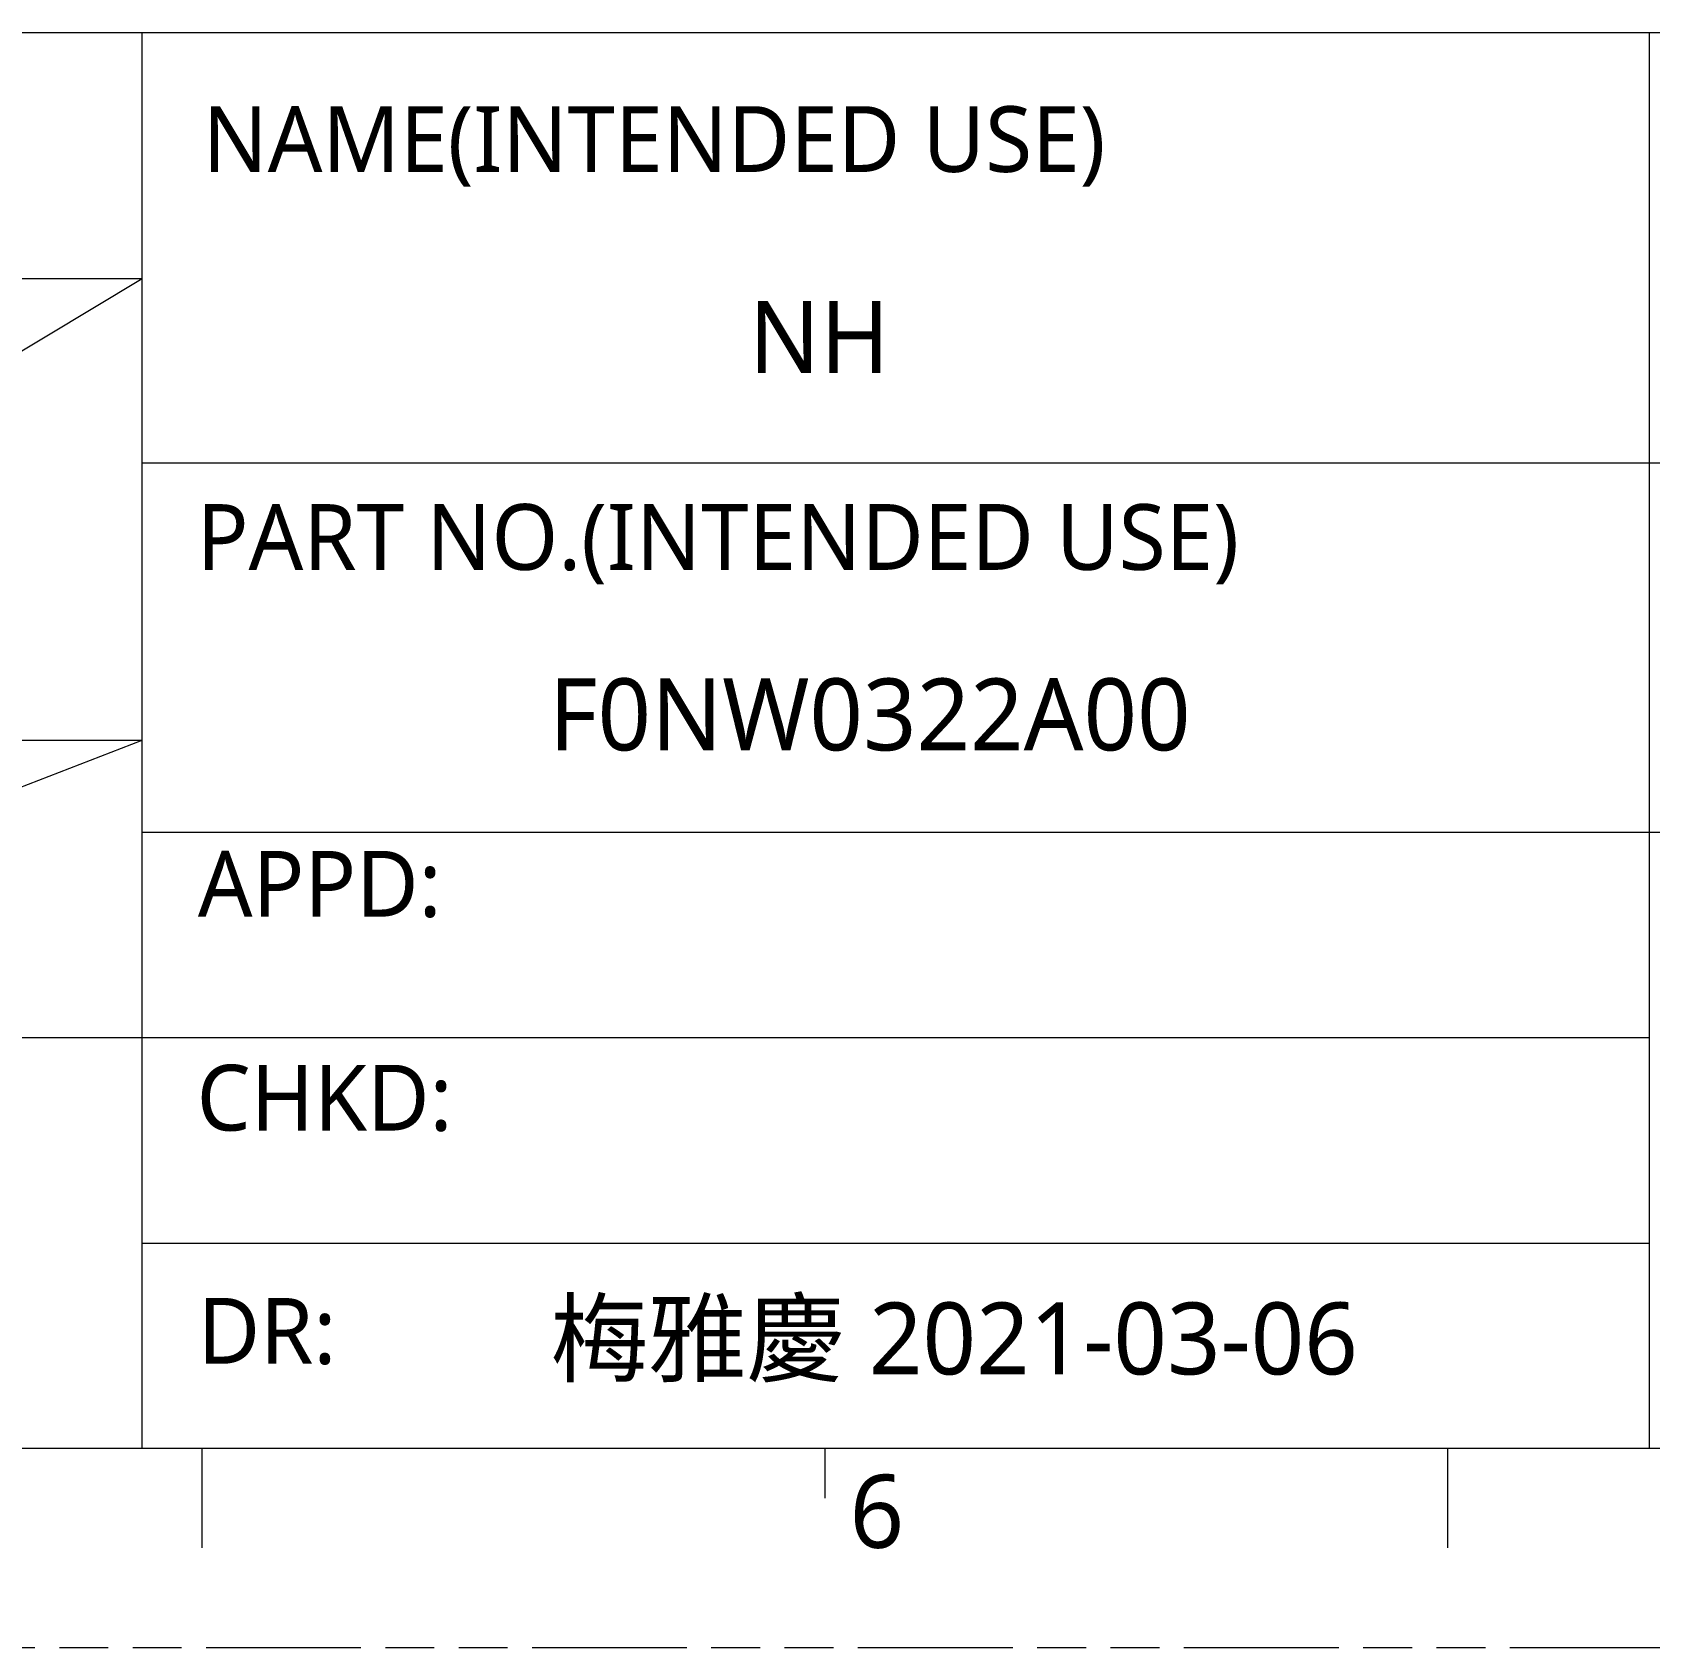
# Model space of a CAD drawing. Extents: x 726 to 4465, y 139 to 737.
# Drawn here: x 4227.7 to 4326.9, y 294 to 393.1 of the extents above; entities that cross this region are included whole.
import ezdxf

# ---------------------------------------------------------------- set-up
doc = ezdxf.new("R2010")
doc.units = 0
doc.linetypes.add('PHANTOM', pattern=[29.5, 9.5, -1.5, 3, -1.5, 3, -1.5, 9.5])
doc.layers.get('0').update_dxf_attribs({"lineweight": 5})
doc.layers.add('0PAPERF', color=2, linetype='PHANTOM', lineweight=5, plot=False)
doc.layers.add('DIM', color=3, linetype='Continuous', lineweight=5)
doc.styles.get("Standard").update_dxf_attribs({"font": 'txt.shx'})

msp = doc.modelspace()

# ---------------------------------------------------------------- linework, layer by layer
at = {"color": 0}
for p, q in [((4096.58, 393.12), (4445.84, 393.12)), ((4234.396, 306.277), (4234.396, 393.12)), ((4096.58, 378.017), (4234.396, 378.017)), ((4187.199, 349.699), (4234.396, 378.017)), ((4445.84, 366.69), (4234.396, 366.69)), ((4187.199, 349.699), (4234.396, 349.699)), ((4187.199, 331.449), (4234.396, 349.699)), ((4445.84, 344.035), (4234.396, 344.035)), ((4326.903, 331.449), (4187.199, 331.449)), ((4234.396, 318.862), (4326.903, 318.862))]:
    msp.add_line(p, q, dxfattribs=at)
at = {"color": 0, "lineweight": 0}
msp.add_line((4326.899, 306.279), (4326.899, 393.12), dxfattribs=at)
for p, q in [((3855.903, 306.276), (4445.964, 306.276)), ((4238.067, 306.276), (4238.067, 300.161)), ((4276.284, 306.276), (4276.284, 303.218)), ((4314.5, 306.276), (4314.5, 300.161))]:
    msp.add_line(p, q)
at = {"color": 0}
msp.add_lwpolyline([(4234.396, 393.12), (4445.84, 393.12), (4445.84, 366.69), (4234.396, 366.69)], close=True, dxfattribs=at)
at = {"layer": '0PAPERF'}
msp.add_line((3838.322, 294.046), (4465.23, 294.046), dxfattribs=at)

# ---------------------------------------------------------------- texts
at = {"color": 0}
for s, insert, char_height, width, attachment_point in [('{\\fMicrosoft JhengHei|b0|i0|c136|p0;NAME(INTENDED USE)}', (4238.114, 388.59), 4.03295, 79.75908, 1), ('{\\fMicrosoft JhengHei|b0|i0|c136|p18;NH}', (4275.944, 374.433), 4.41244, 74.51525, 5), ('{\\fMicrosoft JhengHei|b0|i0|c136|p0;PART NO.(INTENDED USE)}', (4237.751, 364.184), 4.03295, 81.73614, 1), ('{\\fMicrosoft JhengHei|b0|i0|c136|p18;F0NW0322A00}', (4279.048, 351.255), 4.41244, 74.51525, 5), ('{\\fMicrosoft JhengHei|b0|i0|c136|p0;APPD:}', (4237.817, 342.912), 4.03295, 18.75889, 1), ('{\\fMicrosoft JhengHei|b0|i0|c136|p0;CHKD:}', (4237.737, 329.793), 4.03295, 18.75889, 1), ('{\\fMicrosoft JhengHei|b0|i0|c136|p18;梅雅慶 2021-03-06}', (4284.222, 312.763), 4.41244, 74.51525, 5), ('{\\fMicrosoft JhengHei|b0|i0|c136|p0;DR:}', (4237.805, 315.491), 4.03295, 18.75889, 1)]:
    msp.add_mtext(s, dxfattribs=dict(at, insert=insert, char_height=char_height, width=width, attachment_point=attachment_point))
at = {"layer": 'DIM', "insert": (4277.812, 304.652), "char_height": 4.48555, "width": 2.73093, "attachment_point": 1}
msp.add_mtext('{\\fMicrosoft JhengHei|b0|i0|c136|p0;\\C0;6}', dxfattribs=at)

doc.saveas('drawing.dxf')
